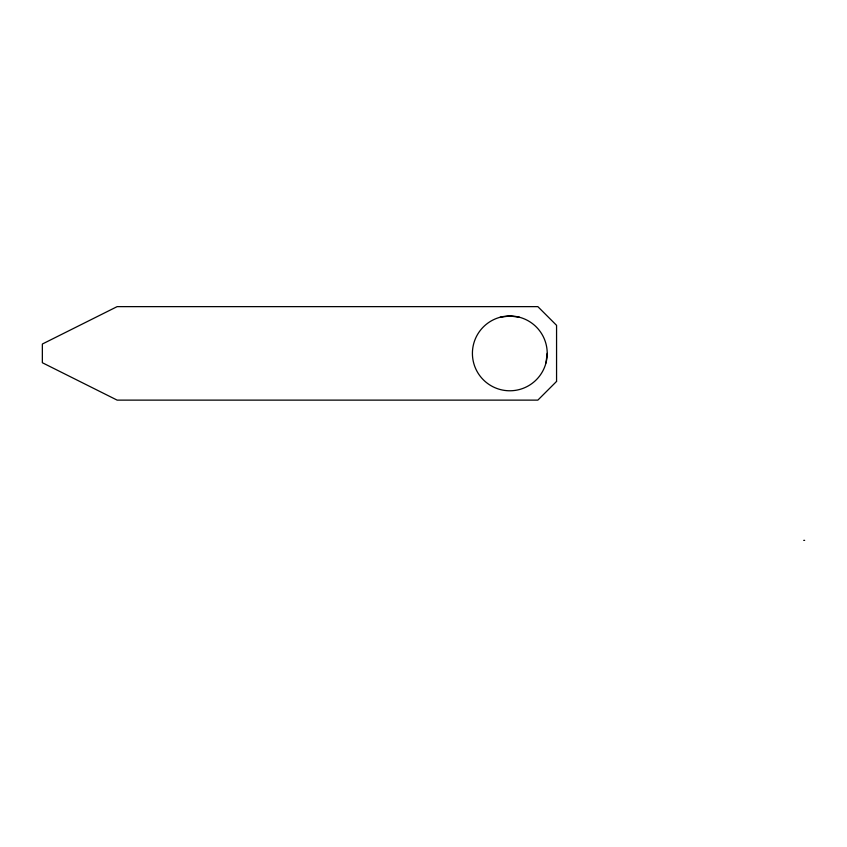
<?xml version="1.0" encoding="UTF-8"?>
<svg xmlns="http://www.w3.org/2000/svg" width="847" height="847" viewBox="0 0 847 847"><rect width="100%" height="100%" fill="white"/><g stroke="black" fill="none" stroke-linecap="round" stroke-linejoin="round"><path stroke-width="1.27" d="M545.934 363.056L547.215 353.379A37.395 37.395 0 0 0 491.112 320.992A37.395 37.395 0 0 0 491.112 385.766A37.395 37.395 0 0 0 547.215 353.379M500.132 317.254L509.809 315.984L519.497 317.254M803.718 540.365L804.65 540.365M556.564 381.425L537.856 400.123L117.14 400.123L42.35 362.728L42.35 344.03L117.14 306.635L537.856 306.635L556.564 325.333L556.564 381.425"/></g></svg>
